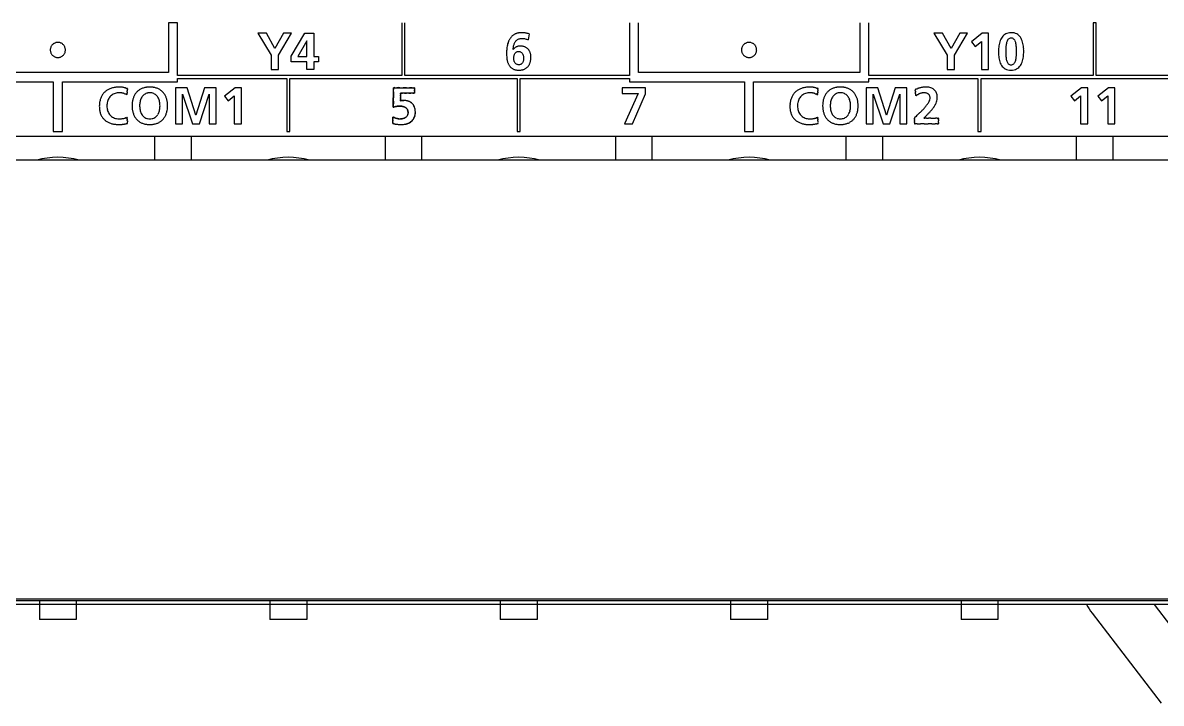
# Model space of a CAD drawing. Extents: x 168 to 388, y 259 to 356.
# Drawn here: x 232.22 to 269.86, y 259.8 to 282.32 of the extents above; entities that cross this region are included whole.
import ezdxf

# ---------------------------------------------------------------- set-up
doc = ezdxf.new("R2010")
doc.units = 0
doc.header["$MEASUREMENT"] = 0
doc.layers.get('0').update_dxf_attribs({"linetype": 'CONTINUOUS'})

msp = doc.modelspace()

# ---------------------------------------------------------------- linework, layer by layer
at = {"color": 7, "linetype": 'Continuous'}
for p, q in [((237.335, 282.317), (237.035, 282.317)), ((237.035, 282.317), (237.035, 280.668)), ((237.335, 280.568), (237.335, 282.317)), ((244.755, 282.317), (244.755, 280.568)), ((244.855, 280.568), (244.855, 282.317)), ((252.275, 282.317), (252.275, 280.568)), ((252.575, 280.668), (252.575, 282.317)), ((259.895, 282.317), (259.895, 280.668)), ((260.194, 280.568), (260.194, 282.317)), ((267.714, 282.317), (267.614, 282.317)), ((267.614, 282.317), (267.614, 280.568)), ((267.714, 280.568), (267.714, 282.317)), ((240.271, 281.968), (239.99, 281.968)), ((239.99, 281.968), (240.427, 281.244)), ((240.555, 281.465), (240.271, 281.968)), ((240.843, 281.968), (240.555, 281.465)), ((240.668, 281.244), (241.097, 281.968)), ((241.097, 281.968), (240.843, 281.968)), ((241.093, 281.213), (241.541, 281.968)), ((241.606, 281.717), (241.309, 281.197)), ((241.541, 281.968), (241.84, 281.968)), ((241.61, 281.717), (241.606, 281.717)), ((241.61, 281.197), (241.61, 281.717)), ((241.84, 281.968), (241.84, 281.197)), ((248.263, 281.654), (248.251, 281.616)), ((248.461, 281.598), (248.47, 281.622)), ((248.47, 281.622), (248.48, 281.644)), ((248.48, 281.644), (248.491, 281.666)), ((248.491, 281.666), (248.504, 281.687)), ((248.504, 281.687), (248.518, 281.707)), ((248.518, 281.707), (248.534, 281.726)), ((248.534, 281.726), (248.552, 281.743)), ((248.552, 281.743), (248.572, 281.758)), ((248.572, 281.758), (248.593, 281.771)), ((248.593, 281.771), (248.615, 281.781)), ((248.615, 281.781), (248.639, 281.789)), ((248.639, 281.789), (248.663, 281.795)), ((248.663, 281.795), (248.687, 281.798)), ((248.687, 281.798), (248.712, 281.8)), ((248.712, 281.8), (248.736, 281.8)), ((248.769, 281.986), (248.73, 281.988)), ((248.736, 281.8), (248.761, 281.798)), ((248.761, 281.798), (248.785, 281.795)), ((248.785, 281.795), (248.81, 281.791)), ((248.81, 281.791), (248.834, 281.785)), ((248.834, 281.785), (248.858, 281.778)), ((248.858, 281.778), (248.881, 281.77)), ((248.881, 281.77), (248.904, 281.761)), ((248.904, 281.761), (248.927, 281.752)), ((248.958, 281.946), (248.923, 281.957)), ((248.958, 281.946), (248.927, 281.752)), ((262.632, 281.968), (262.35, 281.968)), ((262.35, 281.968), (262.788, 281.244)), ((262.915, 281.465), (262.632, 281.968)), ((263.204, 281.968), (262.915, 281.465)), ((263.029, 281.244), (263.458, 281.968)), ((263.458, 281.968), (263.204, 281.968)), ((263.944, 281.968), (263.594, 281.687)), ((263.594, 281.687), (263.714, 281.53)), ((263.714, 281.53), (263.917, 281.695)), ((263.917, 281.695), (263.917, 280.77)), ((264.157, 281.968), (263.944, 281.968)), ((264.157, 280.77), (264.157, 281.968)), ((240.427, 281.244), (240.427, 280.77)), ((240.668, 280.77), (240.668, 281.244)), ((248.214, 281.346), (248.213, 281.307)), ((248.213, 281.307), (248.213, 281.268)), ((248.213, 281.268), (248.215, 281.229)), ((248.215, 281.385), (248.214, 281.346)), ((248.218, 281.424), (248.215, 281.385)), ((248.222, 281.463), (248.218, 281.424)), ((248.227, 281.503), (248.222, 281.463)), ((248.234, 281.541), (248.227, 281.503)), ((248.242, 281.579), (248.234, 281.541)), ((248.251, 281.616), (248.242, 281.579)), ((248.433, 281.429), (248.434, 281.453)), ((248.434, 281.453), (248.436, 281.478)), ((248.436, 281.478), (248.439, 281.502)), ((248.439, 281.502), (248.443, 281.527)), ((248.443, 281.527), (248.448, 281.551)), ((248.448, 281.551), (248.454, 281.575)), ((248.454, 281.575), (248.461, 281.598)), ((248.461, 281.223), (248.466, 281.243)), ((248.466, 281.243), (248.473, 281.263)), ((248.473, 281.263), (248.481, 281.281)), ((248.481, 281.281), (248.49, 281.299)), ((248.49, 281.299), (248.503, 281.316)), ((248.503, 281.316), (248.517, 281.331)), ((248.517, 281.331), (248.533, 281.344)), ((248.533, 281.344), (248.551, 281.354)), ((248.551, 281.354), (248.57, 281.361)), ((248.57, 281.361), (248.59, 281.366)), ((248.59, 281.366), (248.61, 281.367)), ((248.61, 281.367), (248.631, 281.367)), ((248.631, 281.367), (248.651, 281.363)), ((248.651, 281.363), (248.67, 281.357)), ((248.67, 281.357), (248.689, 281.348)), ((248.689, 281.348), (248.706, 281.337)), ((248.706, 281.337), (248.721, 281.323)), ((248.721, 281.323), (248.734, 281.307)), ((248.734, 281.307), (248.744, 281.29)), ((248.744, 281.29), (248.754, 281.272)), ((248.754, 281.272), (248.761, 281.253)), ((248.761, 281.253), (248.767, 281.234)), ((262.788, 281.244), (262.788, 280.77)), ((263.029, 280.77), (263.029, 281.244)), ((241.093, 281.019), (241.093, 281.213)), ((241.61, 281.019), (241.093, 281.019)), ((241.309, 281.197), (241.61, 281.197)), ((241.61, 280.77), (241.61, 281.019)), ((241.84, 281.197), (241.993, 281.197)), ((241.993, 281.019), (241.84, 281.019)), ((241.84, 281.019), (241.84, 280.77)), ((241.993, 281.197), (241.993, 281.019)), ((248.215, 281.229), (248.218, 281.19)), ((248.218, 281.19), (248.222, 281.151)), ((248.222, 281.151), (248.228, 281.113)), ((248.228, 281.113), (248.235, 281.074)), ((248.453, 281.141), (248.454, 281.162)), ((248.454, 281.12), (248.453, 281.141)), ((248.454, 281.162), (248.455, 281.182)), ((248.456, 281.1), (248.454, 281.12)), ((248.455, 281.182), (248.458, 281.203)), ((248.459, 281.079), (248.456, 281.1)), ((248.458, 281.203), (248.461, 281.223)), ((248.463, 281.059), (248.459, 281.079)), ((248.469, 281.04), (248.463, 281.059)), ((248.476, 281.021), (248.469, 281.04)), ((248.485, 281.002), (248.476, 281.021)), ((248.497, 280.985), (248.485, 281.002)), ((248.51, 280.97), (248.497, 280.985)), ((248.526, 280.957), (248.51, 280.97)), ((248.543, 280.946), (248.526, 280.957)), ((248.562, 280.937), (248.543, 280.946)), ((248.581, 280.932), (248.562, 280.937)), ((248.601, 280.929), (248.581, 280.932)), ((248.622, 280.928), (248.601, 280.929)), ((248.642, 280.929), (248.622, 280.928)), ((248.662, 280.934), (248.642, 280.929)), ((248.682, 280.941), (248.662, 280.934)), ((248.699, 280.951), (248.682, 280.941)), ((248.715, 280.964), (248.699, 280.951)), ((248.729, 280.979), (248.715, 280.964)), ((248.741, 280.995), (248.729, 280.979)), ((248.751, 281.013), (248.741, 280.995)), ((248.759, 281.032), (248.751, 281.013)), ((248.766, 281.051), (248.759, 281.032)), ((248.771, 281.071), (248.766, 281.051)), ((248.767, 281.234), (248.771, 281.214)), ((248.771, 281.214), (248.775, 281.193)), ((248.774, 281.091), (248.771, 281.071)), ((248.777, 281.112), (248.774, 281.091)), ((248.775, 281.193), (248.777, 281.173)), ((248.777, 281.173), (248.778, 281.153)), ((248.778, 281.132), (248.777, 281.112)), ((248.778, 281.153), (248.778, 281.132)), ((237.035, 280.668), (229.715, 280.668)), ((244.755, 280.568), (237.335, 280.568)), ((240.427, 280.77), (240.668, 280.77)), ((241.84, 280.77), (241.61, 280.77)), ((252.275, 280.568), (244.855, 280.568)), ((259.895, 280.668), (252.575, 280.668)), ((267.614, 280.568), (260.194, 280.568)), ((262.788, 280.77), (263.029, 280.77)), ((263.917, 280.77), (264.157, 280.77)), ((275.134, 280.568), (267.714, 280.568)), ((229.415, 280.368), (233.225, 280.368)), ((233.225, 280.368), (233.225, 278.718)), ((233.525, 278.718), (233.525, 280.368)), ((233.525, 280.368), (237.335, 280.368)), ((237.654, 280.168), (237.27, 280.168)), ((237.27, 280.168), (237.27, 278.97)), ((237.335, 280.368), (237.335, 280.468)), ((237.335, 280.468), (240.945, 280.468)), ((237.94, 279.26), (237.654, 280.168)), ((238.228, 280.168), (237.943, 279.26)), ((238.613, 280.168), (238.228, 280.168)), ((238.613, 278.97), (238.613, 280.168)), ((239.235, 280.168), (238.884, 279.887)), ((239.448, 280.168), (239.235, 280.168)), ((239.448, 278.97), (239.448, 280.168)), ((240.945, 280.468), (240.945, 278.718)), ((241.045, 278.718), (241.045, 280.468)), ((241.045, 280.468), (248.565, 280.468)), ((244.469, 279.524), (244.481, 280.168)), ((244.481, 280.168), (245.169, 280.168)), ((245.169, 280.168), (245.169, 279.99)), ((248.565, 280.468), (248.565, 278.718)), ((248.665, 278.718), (248.665, 280.468)), ((248.665, 280.468), (252.275, 280.468)), ((252.807, 280.168), (252.034, 280.168)), ((252.034, 280.168), (252.034, 279.979)), ((252.275, 280.468), (252.275, 280.368)), ((252.275, 280.368), (256.085, 280.368)), ((252.807, 279.969), (252.807, 280.168)), ((256.085, 280.368), (256.085, 278.718)), ((256.385, 278.718), (256.385, 280.368)), ((256.385, 280.368), (260.194, 280.368)), ((260.493, 280.168), (260.108, 280.168)), ((260.108, 280.168), (260.108, 278.97)), ((260.194, 280.368), (260.194, 280.468)), ((260.194, 280.468), (263.805, 280.468)), ((260.777, 279.26), (260.493, 280.168)), ((261.066, 280.168), (260.781, 279.26)), ((261.451, 280.168), (261.066, 280.168)), ((261.451, 278.97), (261.451, 280.168)), ((263.805, 280.468), (263.805, 278.718)), ((263.905, 278.718), (263.905, 280.468)), ((263.905, 280.468), (271.425, 280.468)), ((267.226, 280.168), (266.875, 279.887)), ((267.439, 280.168), (267.226, 280.168)), ((267.439, 278.97), (267.439, 280.168)), ((268.121, 280.168), (267.771, 279.887)), ((268.334, 280.168), (268.121, 280.168)), ((268.334, 278.97), (268.334, 280.168)), ((237.5, 279.955), (237.503, 279.959)), ((237.5, 278.97), (237.5, 279.955)), ((237.503, 279.959), (237.826, 278.97)), ((238.056, 278.97), (238.379, 279.959)), ((238.379, 279.959), (238.383, 279.959)), ((238.383, 279.959), (238.383, 278.97)), ((238.884, 279.887), (239.005, 279.73)), ((239.005, 279.73), (239.207, 279.895)), ((239.207, 279.895), (239.207, 278.97)), ((244.707, 279.99), (244.702, 279.734)), ((244.702, 279.734), (244.812, 279.746)), ((245.169, 279.99), (244.707, 279.99)), ((252.034, 279.979), (252.564, 279.979)), ((252.564, 279.979), (252.12, 278.97)), ((252.381, 278.97), (252.807, 279.969)), ((260.338, 279.955), (260.341, 279.959)), ((260.338, 278.97), (260.338, 279.955)), ((260.341, 279.959), (260.664, 278.97)), ((260.894, 278.97), (261.217, 279.959)), ((261.217, 279.959), (261.22, 279.959)), ((261.22, 279.959), (261.22, 278.97)), ((266.875, 279.887), (266.995, 279.73)), ((266.995, 279.73), (267.198, 279.895)), ((267.198, 279.895), (267.198, 278.97)), ((267.771, 279.887), (267.891, 279.73)), ((267.891, 279.73), (268.094, 279.895)), ((268.094, 279.895), (268.094, 278.97)), ((244.47, 279.525), (244.491, 279.531)), ((244.491, 279.531), (244.512, 279.536)), ((244.512, 279.536), (244.533, 279.541)), ((244.533, 279.541), (244.555, 279.546)), ((244.555, 279.546), (244.576, 279.549)), ((244.576, 279.549), (244.598, 279.552)), ((244.598, 279.552), (244.619, 279.554)), ((244.619, 279.554), (244.641, 279.556)), ((244.641, 279.556), (244.663, 279.557)), ((244.663, 279.557), (244.685, 279.557)), ((244.685, 279.557), (244.706, 279.556)), ((244.706, 279.556), (244.728, 279.555)), ((244.728, 279.555), (244.75, 279.552)), ((244.75, 279.552), (244.771, 279.549)), ((244.771, 279.549), (244.793, 279.544)), ((244.793, 279.544), (244.813, 279.538)), ((244.813, 279.538), (244.833, 279.531)), ((244.833, 279.531), (244.853, 279.522)), ((244.853, 279.522), (244.872, 279.511)), ((244.872, 279.511), (244.89, 279.498)), ((244.89, 279.498), (244.906, 279.484)), ((244.906, 279.484), (244.921, 279.468)), ((244.921, 279.468), (244.933, 279.449)), ((244.933, 279.449), (244.943, 279.43)), ((244.943, 279.43), (244.95, 279.409)), ((244.95, 279.409), (244.955, 279.388)), ((244.955, 279.388), (244.957, 279.366)), ((244.957, 279.366), (244.958, 279.345)), ((245.198, 279.338), (245.198, 279.373)), ((235.678, 278.987), (235.678, 278.993)), ((237.943, 279.26), (237.94, 279.26)), ((244.452, 278.983), (244.456, 279.198)), ((244.456, 279.198), (244.702, 279.138)), ((244.724, 279.138), (244.702, 279.138)), ((244.746, 279.14), (244.724, 279.138)), ((244.767, 279.143), (244.746, 279.14)), ((244.789, 279.148), (244.767, 279.143)), ((244.81, 279.153), (244.789, 279.148)), ((244.83, 279.161), (244.81, 279.153)), ((244.85, 279.17), (244.83, 279.161)), ((244.869, 279.181), (244.85, 279.17)), ((244.886, 279.193), (244.869, 279.181)), ((244.902, 279.207), (244.886, 279.193)), ((244.917, 279.223), (244.902, 279.207)), ((244.93, 279.241), (244.917, 279.223)), ((244.94, 279.26), (244.93, 279.241)), ((244.948, 279.28), (244.94, 279.26)), ((244.953, 279.301), (244.948, 279.28)), ((244.957, 279.323), (244.953, 279.301)), ((244.958, 279.345), (244.957, 279.323)), ((258.516, 278.987), (258.516, 278.993)), ((260.781, 279.26), (260.777, 279.26)), ((261.701, 278.994), (261.701, 278.97)), ((233.225, 278.718), (233.525, 278.718)), ((237.27, 278.97), (237.5, 278.97)), ((237.826, 278.97), (238.056, 278.97)), ((238.383, 278.97), (238.613, 278.97)), ((239.207, 278.97), (239.448, 278.97)), ((240.945, 278.718), (241.045, 278.718)), ((244.452, 278.983), (244.487, 278.975)), ((244.487, 278.975), (244.522, 278.969)), ((244.522, 278.969), (244.558, 278.963)), ((244.558, 278.963), (244.593, 278.958)), ((244.593, 278.958), (244.629, 278.954)), ((244.629, 278.954), (244.664, 278.951)), ((244.664, 278.951), (244.7, 278.949)), ((244.7, 278.949), (244.735, 278.949)), ((244.735, 278.949), (244.771, 278.95)), ((244.771, 278.95), (244.807, 278.953)), ((244.807, 278.953), (244.842, 278.957)), ((244.842, 278.957), (244.877, 278.964)), ((248.565, 278.718), (248.665, 278.718)), ((252.12, 278.97), (252.381, 278.97)), ((256.085, 278.718), (256.385, 278.718)), ((260.108, 278.97), (260.338, 278.97)), ((260.664, 278.97), (260.894, 278.97)), ((261.22, 278.97), (261.451, 278.97)), ((261.701, 278.97), (261.728, 278.97)), ((262.497, 278.97), (262.498, 278.974)), ((263.805, 278.718), (263.905, 278.718)), ((267.198, 278.97), (267.439, 278.97)), ((268.094, 278.97), (268.334, 278.97)), ((205.465, 278.567), (385.715, 278.567)), ((236.575, 278.567), (236.575, 277.767)), ((237.795, 277.767), (237.795, 278.567)), ((244.195, 278.567), (244.195, 277.767)), ((245.415, 277.767), (245.415, 278.567)), ((251.815, 278.567), (251.815, 277.767)), ((253.035, 277.767), (253.035, 278.567)), ((259.435, 278.567), (259.435, 277.767)), ((260.655, 277.767), (260.655, 278.567)), ((267.055, 278.567), (267.055, 277.767)), ((268.275, 277.767), (268.275, 278.567)), ((385.315, 277.767), (205.865, 277.767)), ((204.049, 263.251), (387.132, 263.251)), ((382.53, 263.185), (208.65, 263.185)), ((232.765, 263.185), (232.765, 262.567)), ((233.985, 263.185), (233.985, 262.567)), ((240.385, 263.185), (240.385, 262.567)), ((241.605, 263.185), (241.605, 262.567)), ((248.005, 263.185), (248.005, 262.567)), ((249.225, 263.185), (249.225, 262.567)), ((255.625, 263.185), (255.625, 262.567)), ((256.845, 263.185), (256.845, 262.567)), ((263.245, 263.185), (263.245, 262.567)), ((264.465, 263.185), (264.465, 262.567)), ((377.095, 263.067), (211.125, 263.067)), ((269.626, 263.067), (271.263, 260.934)), ((233.985, 262.567), (232.765, 262.567)), ((241.605, 262.567), (240.385, 262.567)), ((249.225, 262.567), (248.005, 262.567)), ((256.845, 262.567), (255.625, 262.567)), ((264.465, 262.567), (263.245, 262.567)), ((267.579, 262.778), (269.865, 259.8))]:
    msp.add_line(p, q, dxfattribs=at)
for centre, radius, start, end in [((233.376, 281.416), 0.252, 123.3826, 132.5936), ((233.375, 281.417), 0.25, 114.0594, 123.3802), ((233.375, 281.419), 0.249, 104.5535, 114.0529), ((233.375, 281.417), 0.25, 94.8818, 104.5291), ((233.375, 281.415), 0.253, 85.1134, 94.8866), ((233.376, 281.417), 0.251, 75.4905, 85.1285), ((233.376, 281.419), 0.249, 65.9571, 75.4645), ((233.376, 281.418), 0.25, 56.6141, 65.9502), ((233.375, 281.417), 0.251, 47.3822, 56.6109), ((248.944, 281.427), 0.718, 158.4628, 161.5777), ((248.878, 281.453), 0.648, 155.0157, 158.4695), ((248.819, 281.48), 0.583, 151.1766, 155.0157), ((248.772, 281.506), 0.528, 146.9456, 151.1772), ((248.733, 281.532), 0.481, 142.3022, 146.9478), ((248.701, 281.557), 0.441, 137.2286, 142.2999), ((248.684, 281.572), 0.418, 131.8743, 137.2266), ((248.668, 281.589), 0.395, 126.2135, 131.8772), ((248.667, 281.591), 0.393, 120.4977, 126.1851), ((248.669, 281.587), 0.397, 114.8661, 120.5022), ((248.673, 281.577), 0.408, 109.3568, 114.8378), ((248.683, 281.55), 0.437, 104.2368, 109.358), ((248.69, 281.522), 0.466, 99.4388, 104.2372), ((248.699, 281.468), 0.52, 95.134, 99.4321), ((248.705, 281.398), 0.591, 91.3519, 95.1359), ((248.708, 281.288), 0.701, 88.1343, 91.3255), ((248.71, 281.241), 0.748, 82.3781, 85.4091), ((248.712, 281.261), 0.728, 79.2975, 82.3706), ((248.713, 281.263), 0.725, 76.2128, 79.2958), ((248.71, 281.251), 0.738, 73.1755, 76.2074), ((256.236, 281.416), 0.252, 123.3826, 132.5936), ((256.235, 281.417), 0.25, 114.0594, 123.3801), ((256.235, 281.419), 0.249, 104.5534, 114.053), ((256.235, 281.417), 0.25, 94.8822, 104.5288), ((256.235, 281.415), 0.253, 85.1091, 94.8909), ((256.235, 281.417), 0.25, 75.4704, 85.1175), ((256.236, 281.419), 0.249, 65.946, 75.4458), ((256.235, 281.417), 0.25, 56.6189, 65.9396), ((256.234, 281.416), 0.252, 47.4055, 56.6165), ((265.409, 281.419), 0.923, 165.7303, 171.4915), ((265.206, 281.471), 0.713, 158.593, 165.7835), ((265.045, 281.535), 0.54, 149.5414, 158.6369), ((264.939, 281.597), 0.416, 138.2281, 149.5556), ((264.886, 281.643), 0.347, 124.7645, 138.1363), ((264.875, 281.657), 0.329, 110.1064, 124.5604), ((265.306, 281.512), 0.576, 165.0761, 171.0864), ((265.097, 281.568), 0.36, 156.2367, 165.2193), ((264.89, 281.61), 0.378, 96.1428, 109.7927), ((264.967, 281.627), 0.217, 142.8623, 156.4461), ((264.906, 281.673), 0.141, 123.5949, 142.9179), ((264.897, 281.683), 0.127, 100.8925, 122.5738), ((264.9, 281.535), 0.454, 83.4382, 96.3643), ((264.899, 281.672), 0.139, 78.9797, 101.0203), ((264.901, 281.68), 0.131, 57.9099, 79.3124), ((264.91, 281.593), 0.396, 70.0984, 83.9052), ((264.893, 281.67), 0.143, 37.6071, 56.885), ((264.834, 281.626), 0.217, 23.9388, 37.635), ((264.708, 281.568), 0.356, 15.0356, 24.1403), ((264.93, 281.653), 0.332, 54.8409, 69.7495), ((264.504, 281.512), 0.567, 9.0691, 15.1788), ((264.922, 281.645), 0.343, 40.753, 54.6014), ((264.869, 281.6), 0.412, 29.0117, 40.6417), ((264.757, 281.538), 0.54, 19.8692, 29.0269), ((264.583, 281.475), 0.725, 12.8665, 19.9203), ((264.353, 281.421), 0.961, 7.4755, 12.9171), ((233.376, 281.418), 0.251, 170.2341, 180.0078), ((233.377, 281.418), 0.252, 179.9725, 189.7417), ((233.372, 281.419), 0.247, 160.5503, 170.2035), ((233.374, 281.418), 0.249, 189.7592, 199.3812), ((233.373, 281.418), 0.248, 151.0834, 160.538), ((233.374, 281.418), 0.249, 199.3972, 208.8475), ((233.375, 281.417), 0.25, 141.7904, 151.0775), ((233.375, 281.419), 0.25, 208.8531, 218.145), ((233.376, 281.416), 0.252, 132.5929, 141.7899), ((233.376, 281.419), 0.252, 218.1462, 227.356), ((233.375, 281.417), 0.251, 38.1711, 47.3822), ((233.375, 281.419), 0.251, 312.669, 321.8928), ((233.376, 281.418), 0.25, 28.8755, 38.1704), ((233.376, 281.418), 0.25, 321.8941, 331.194), ((233.377, 281.419), 0.248, 19.42, 28.8687), ((233.377, 281.418), 0.249, 331.2011, 340.6439), ((233.378, 281.419), 0.247, 9.7669, 19.4087), ((233.377, 281.418), 0.249, 340.6566, 350.2733), ((233.374, 281.418), 0.251, 359.9915, 9.7387), ((233.372, 281.418), 0.253, 350.2971, 0.0164), ((248.708, 281.24), 0.329, 138.9419, 145.7443), ((248.671, 281.274), 0.279, 131.0437, 139.0664), ((248.65, 281.298), 0.247, 121.9458, 131.0117), ((248.645, 281.305), 0.238, 112.6365, 121.8864), ((248.651, 281.291), 0.254, 103.7702, 112.5858), ((248.66, 281.25), 0.296, 96.1825, 103.7424), ((248.668, 281.175), 0.371, 89.9523, 96.0819), ((248.67, 281.073), 0.473, 85.4935, 90.2205), ((248.672, 281.102), 0.444, 80.4606, 85.4995), ((248.681, 281.155), 0.39, 74.7468, 80.4842), ((248.693, 281.199), 0.345, 68.2423, 74.7317), ((248.705, 281.228), 0.313, 61.1118, 68.2453), ((248.714, 281.244), 0.295, 53.431, 61.1055), ((248.719, 281.251), 0.286, 45.5714, 53.3876), ((248.718, 281.25), 0.288, 37.7806, 45.5531), ((248.706, 281.241), 0.303, 30.3974, 37.7837), ((248.683, 281.228), 0.329, 23.5787, 30.3843), ((248.652, 281.214), 0.363, 17.4106, 23.5668), ((248.607, 281.2), 0.41, 11.8255, 17.4144), ((248.565, 281.191), 0.453, 6.8959, 11.8318), ((248.495, 281.183), 0.523, 2.5869, 6.8625), ((256.236, 281.418), 0.251, 170.2341, 180.0078), ((256.237, 281.418), 0.252, 179.9725, 189.7417), ((256.232, 281.419), 0.247, 160.5503, 170.2035), ((256.234, 281.418), 0.249, 189.7592, 199.3812), ((256.233, 281.418), 0.248, 151.0834, 160.538), ((256.234, 281.418), 0.249, 199.3972, 208.8475), ((256.235, 281.417), 0.25, 141.7904, 151.0775), ((256.235, 281.419), 0.25, 208.8531, 218.145), ((256.236, 281.416), 0.252, 132.5929, 141.7899), ((256.236, 281.419), 0.252, 218.1462, 227.356), ((256.234, 281.416), 0.252, 38.2097, 47.4061), ((256.234, 281.419), 0.252, 312.645, 321.8542), ((256.235, 281.417), 0.25, 28.9217, 38.2095), ((256.235, 281.419), 0.25, 321.855, 331.1479), ((256.237, 281.418), 0.248, 19.4631, 28.9149), ((256.236, 281.418), 0.249, 331.1549, 340.601), ((256.238, 281.419), 0.247, 9.7936, 19.4523), ((256.237, 281.418), 0.248, 340.6132, 350.2467), ((256.234, 281.418), 0.251, 359.9949, 9.7632), ((256.233, 281.418), 0.253, 350.2727, 0.0131), ((265.776, 281.37), 1.293, 175.9643, 180.1855), ((266.016, 281.359), 1.533, 179.7567, 182.839), ((265.828, 281.346), 1.345, 182.6898, 186.3976), ((265.661, 281.381), 1.178, 171.4806, 176.0949), ((269.819, 281.372), 5.096, 179.4813, 180.0746), ((270.073, 281.356), 5.349, 179.8922, 180.4467), ((266.711, 281.399), 1.988, 177.7578, 179.454), ((266.72, 281.33), 1.996, 180.4595, 182.1196), ((266.021, 281.427), 1.297, 175.0377, 177.7786), ((265.987, 281.302), 1.263, 182.1046, 184.8727), ((265.603, 281.464), 0.877, 171.0011, 175.0811), ((264.21, 281.464), 0.865, 5.0107, 9.1515), ((263.818, 281.428), 1.259, 2.2433, 5.0675), ((263.85, 281.302), 1.227, 355.0203, 357.8713), ((262.967, 281.396), 2.11, 0.6199, 2.2177), ((262.962, 281.333), 2.115, 357.9013, 359.4678), ((262.232, 281.381), 2.845, 359.6947, 0.7574), ((262.139, 281.349), 2.939, 359.3216, 0.3309), ((264.122, 281.347), 1.195, 352.2318, 356.5972), ((264.079, 281.384), 1.239, 3.2763, 7.5116), ((263.799, 281.367), 1.519, 359.9335, 3.3136), ((263.836, 281.365), 1.481, 356.5782, 0.0395), ((233.376, 281.419), 0.251, 227.3557, 236.5826), ((233.375, 281.418), 0.25, 236.5855, 245.9216), ((233.375, 281.417), 0.249, 245.9284, 255.4398), ((233.375, 281.418), 0.25, 255.4644, 265.1177), ((233.375, 281.421), 0.253, 265.1123, 274.8877), ((233.376, 281.419), 0.251, 274.872, 284.5159), ((233.376, 281.417), 0.248, 284.5422, 294.0616), ((233.376, 281.418), 0.25, 294.0689, 303.4202), ((233.375, 281.419), 0.251, 303.4239, 312.6685), ((248.905, 281.222), 0.686, 192.4568, 195.719), ((248.811, 281.196), 0.589, 195.7171, 199.5166), ((248.738, 281.17), 0.511, 199.5092, 203.8837), ((248.675, 281.142), 0.442, 203.8816, 208.9398), ((248.629, 281.117), 0.39, 208.9456, 214.6813), ((248.596, 281.094), 0.349, 214.6767, 221.0882), ((248.682, 281.076), 0.317, 313.6686, 320.7238), ((248.668, 281.087), 0.334, 320.75, 327.4361), ((248.647, 281.1), 0.36, 327.4453, 333.6581), ((248.611, 281.118), 0.4, 333.655, 339.2409), ((248.567, 281.135), 0.447, 339.2406, 344.2424), ((248.513, 281.15), 0.503, 344.2406, 348.6826), ((248.441, 281.164), 0.577, 348.6828, 352.5586), ((248.359, 281.175), 0.66, 352.5389, 355.9285), ((248.34, 281.177), 0.678, 355.9259, 359.222), ((248.364, 281.177), 0.654, 359.1731, 2.5916), ((256.236, 281.419), 0.251, 227.3557, 236.5826), ((256.235, 281.418), 0.25, 236.5855, 245.9216), ((256.235, 281.417), 0.249, 245.9283, 255.4398), ((256.235, 281.418), 0.25, 255.4648, 265.1173), ((256.235, 281.421), 0.253, 265.108, 274.892), ((256.235, 281.418), 0.25, 274.883, 284.5361), ((256.236, 281.417), 0.248, 284.561, 294.0727), ((256.235, 281.418), 0.25, 294.0794, 303.4155), ((256.234, 281.419), 0.251, 303.4183, 312.6452), ((265.47, 281.306), 0.985, 186.3963, 191.5627), ((265.225, 281.255), 0.734, 191.5012, 198.3869), ((265.04, 281.193), 0.539, 198.3325, 207.5025), ((264.923, 281.132), 0.407, 207.4816, 219.3451), ((264.869, 281.088), 0.338, 219.4684, 233.7537), ((265.576, 281.267), 0.85, 184.8276, 188.9736), ((265.286, 281.22), 0.557, 188.8876, 195.0151), ((265.085, 281.165), 0.349, 194.8717, 204.027), ((264.961, 281.109), 0.212, 203.8251, 217.6056), ((264.904, 281.065), 0.141, 217.5905, 236.9398), ((264.896, 281.057), 0.129, 237.9637, 259.388), ((264.899, 281.07), 0.143, 259.2077, 280.7923), ((264.902, 281.061), 0.133, 280.4151, 301.5618), ((264.895, 281.067), 0.142, 302.587, 321.8854), ((264.84, 281.11), 0.211, 321.897, 335.7849), ((264.719, 281.166), 0.345, 335.5916, 344.869), ((264.523, 281.22), 0.548, 344.7259, 350.9534), ((264.237, 281.267), 0.838, 350.8703, 355.0784), ((264.923, 281.093), 0.343, 304.9861, 318.7446), ((264.872, 281.136), 0.409, 318.8578, 330.4841), ((264.765, 281.196), 0.532, 330.4734, 339.6872), ((264.599, 281.259), 0.71, 339.6384, 346.7803), ((264.378, 281.311), 0.937, 346.732, 352.2731), ((248.578, 281.078), 0.325, 221.1275, 228.0278), ((248.568, 281.068), 0.311, 228.0218, 235.205), ((248.572, 281.074), 0.318, 235.2585, 242.2876), ((248.579, 281.087), 0.334, 242.281, 248.9866), ((248.591, 281.118), 0.367, 249.0116, 255.1067), ((248.603, 281.162), 0.413, 255.1023, 260.524), ((248.613, 281.221), 0.472, 260.5299, 265.2729), ((248.619, 281.302), 0.554, 265.2716, 269.3128), ((248.621, 281.35), 0.601, 269.2356, 272.9551), ((248.624, 281.287), 0.538, 272.9518, 277.1099), ((248.631, 281.229), 0.479, 277.0981, 281.7633), ((248.643, 281.171), 0.42, 281.76, 287.086), ((248.656, 281.129), 0.376, 287.0965, 293.0386), ((248.67, 281.097), 0.342, 293.0357, 299.5794), ((248.679, 281.081), 0.324, 299.5888, 306.5), ((248.685, 281.073), 0.313, 306.5344, 313.6741), ((264.863, 281.083), 0.329, 234.0288, 249.411), ((264.886, 281.152), 0.402, 249.7802, 263.8936), ((264.898, 281.229), 0.481, 263.4259, 276.3442), ((264.91, 281.146), 0.397, 276.0207, 289.6794), ((264.929, 281.085), 0.333, 290.008, 304.7522), ((235.318, 279.593), 0.584, 111.9506, 122.4185), ((235.355, 279.499), 0.685, 102.4864, 111.9341), ((235.393, 279.326), 0.863, 94.3519, 102.4177), ((235.4, 279.294), 0.895, 89.0237, 94.6639), ((235.401, 279.439), 0.75, 86.8533, 88.9345), ((235.4, 279.426), 0.762, 84.6471, 86.8023), ((235.394, 279.361), 0.828, 82.6125, 84.6768), ((235.389, 279.32), 0.87, 80.5721, 82.5931), ((235.409, 279.433), 0.755, 78.292, 80.664), ((235.29, 278.896), 1.305, 76.582, 77.967), ((235.529, 279.866), 0.305, 71.9528, 77.8767), ((235.689, 280.311), 0.167, 246.9547, 257.718), ((235.656, 280.12), 0.0276, 42.4478, 95.8362), ((235.833, 280.106), 0.159, 171.5545, 178.722), ((235.651, 280.136), 0.0255, 344.7611, 5.5155), ((236.345, 279.682), 0.496, 118.2985, 129.2007), ((236.366, 279.642), 0.541, 107.8081, 118.2439), ((236.397, 279.539), 0.648, 98.3736, 107.7003), ((236.411, 279.468), 0.721, 89.4932, 98.6252), ((236.423, 279.488), 0.701, 81.1711, 90.4657), ((236.435, 279.551), 0.636, 71.9472, 81.394), ((236.463, 279.64), 0.543, 61.4474, 71.8435), ((236.481, 279.674), 0.505, 50.6497, 61.3967), ((245.18, 280.12), 0.7, 176.953, 180.901), ((244.509, 280.157), 0.0286, 157.4743, 180.402), ((244.5, 280.136), 0.0364, 61.1752, 118.8248), ((244.553, 280.375), 0.21, 260.3398, 279.6602), ((244.636, 279.233), 0.937, 87.084, 92.916), ((244.738, 283.711), 3.544, 269.1171, 270.8829), ((244.849, 273.353), 6.815, 89.528, 90.472), ((244.957, 283.22), 3.052, 269.0186, 270.9814), ((245.053, 279.403), 0.766, 86.7803, 93.2197), ((245.124, 280.324), 0.159, 259.711, 280.289), ((245.161, 280.153), 0.0175, 60.5456, 118.5837), ((245.151, 280.164), 0.0183, 348.0994, 11.9006), ((245.288, 280.152), 0.119, 175.8598, 184.1402), ((244.625, 280.131), 0.545, 358.7398, 1.2602), ((247.407, 280.105), 2.237, 179.6421, 180.3579), ((258.156, 279.593), 0.585, 111.9516, 122.4167), ((258.193, 279.499), 0.685, 102.4891, 111.9349), ((258.231, 279.326), 0.862, 94.3521, 102.4215), ((258.238, 279.292), 0.896, 89.0268, 94.6603), ((258.239, 279.435), 0.753, 86.8612, 88.94), ((258.238, 279.424), 0.765, 84.6581, 86.8111), ((258.233, 279.361), 0.828, 82.6215, 84.6874), ((258.227, 279.321), 0.869, 80.5777, 82.6022), ((258.247, 279.434), 0.753, 78.2922, 80.6695), ((258.13, 278.903), 1.297, 76.5745, 77.9675), ((258.367, 279.867), 0.305, 71.9376, 77.8683), ((258.527, 280.311), 0.167, 246.9437, 257.6843), ((258.494, 280.12), 0.0276, 42.4268, 95.7872), ((258.67, 280.106), 0.159, 171.554, 178.7282), ((258.489, 280.136), 0.0255, 344.7544, 5.5278), ((259.183, 279.682), 0.496, 118.2926, 129.1875), ((259.204, 279.641), 0.541, 107.8081, 118.2382), ((259.235, 279.539), 0.648, 98.3756, 107.7007), ((259.249, 279.468), 0.721, 89.4949, 98.6262), ((259.261, 279.488), 0.701, 81.1713, 90.4658), ((259.273, 279.551), 0.636, 71.9476, 81.3942), ((259.301, 279.64), 0.543, 61.4478, 71.8439), ((259.319, 279.674), 0.505, 50.6502, 61.3972), ((261.773, 280.064), 0.0575, 94.8626, 135.354), ((261.664, 280.428), 0.324, 288.6512, 295.7464), ((261.963, 279.746), 0.422, 106.5983, 112.0697), ((262.167, 279.125), 1.075, 105.4153, 107.5679), ((262.082, 279.423), 0.765, 102.1352, 105.1637), ((262.094, 279.373), 0.817, 99.3686, 102.2033), ((262.088, 279.406), 0.783, 96.4048, 99.3542), ((262.086, 279.421), 0.767, 93.4086, 96.4086), ((262.084, 279.458), 0.731, 90.2846, 93.4192), ((262.085, 279.571), 0.618, 83.9916, 90.4022), ((262.099, 279.703), 0.485, 76.0907, 84.0061), ((262.122, 279.797), 0.389, 66.8738, 76.1016), ((262.148, 279.858), 0.322, 56.3123, 66.8455), ((262.168, 279.888), 0.286, 44.7291, 56.2358), ((235.538, 279.562), 0.79, 166.5381, 175.3242), ((235.387, 279.597), 0.635, 156.3604, 166.4698), ((235.311, 279.63), 0.552, 145.3296, 156.3155), ((235.281, 279.65), 0.516, 133.8155, 145.2359), ((235.288, 279.641), 0.527, 122.4938, 133.7203), ((235.475, 279.579), 0.476, 159.8052, 168.6323), ((235.433, 279.595), 0.431, 150.4021, 159.8039), ((235.402, 279.613), 0.395, 140.3896, 150.3837), ((235.384, 279.627), 0.372, 129.872, 140.3562), ((235.378, 279.633), 0.363, 119.0441, 129.8268), ((235.383, 279.623), 0.375, 108.2534, 118.9715), ((235.391, 279.6), 0.4, 97.6995, 108.2584), ((235.402, 279.505), 0.495, 89.5786, 97.469), ((235.403, 279.317), 0.683, 87.4751, 89.8112), ((235.406, 279.35), 0.65, 85.1227, 87.5719), ((235.414, 279.45), 0.549, 82.1744, 85.0808), ((235.424, 279.519), 0.48, 78.8528, 82.2103), ((235.415, 279.482), 0.518, 75.5438, 78.7091), ((235.463, 279.658), 0.335, 70.9904, 76.0018), ((236.315, 281.942), 2.103, 249.3222, 250.1485), ((235.579, 279.877), 0.0904, 55.8745, 76.0086), ((235.658, 279.97), 0.0336, 212.5991, 271.812), ((235.63, 279.942), 0.0296, 348.6606, 1.616), ((235.88, 279.933), 0.22, 172.802, 177.4746), ((234.636, 280.061), 1.031, 354.4125, 355.8641), ((239.565, 279.671), 3.914, 174.9105, 175.3661), ((228.894, 280.61), 6.798, 354.9992, 355.2774), ((238.481, 279.827), 2.821, 174.8159, 175.4606), ((234.956, 280.157), 0.719, 354.0484, 356.2282), ((236.651, 279.581), 0.82, 169.0172, 176.5996), ((236.511, 279.608), 0.678, 160.3638, 168.9973), ((236.418, 279.641), 0.579, 150.7583, 160.3554), ((236.362, 279.672), 0.515, 140.2797, 150.7149), ((236.339, 279.689), 0.487, 129.2875, 140.2109), ((236.575, 279.607), 0.49, 157.2393, 164.7498), ((236.501, 279.638), 0.41, 148.5233, 157.2644), ((236.444, 279.673), 0.344, 138.3494, 148.527), ((236.411, 279.702), 0.3, 126.7449, 138.3046), ((236.401, 279.715), 0.283, 114.1685, 126.6351), ((236.406, 279.701), 0.298, 101.5248, 114.0198), ((236.416, 279.649), 0.351, 89.7843, 101.4151), ((236.419, 279.649), 0.351, 78.588, 90.2189), ((236.429, 279.701), 0.298, 65.9867, 78.4805), ((236.434, 279.716), 0.282, 53.3656, 65.8373), ((236.424, 279.702), 0.299, 41.6891, 53.2554), ((236.391, 279.673), 0.343, 31.4606, 41.6439), ((236.334, 279.639), 0.41, 22.7202, 31.4642), ((236.26, 279.607), 0.49, 15.2352, 22.7453), ((236.484, 279.679), 0.499, 39.8609, 50.5744), ((236.463, 279.662), 0.527, 29.5458, 39.8028), ((236.412, 279.633), 0.585, 19.9916, 29.5082), ((236.33, 279.604), 0.672, 11.3065, 19.983), ((240.696, 279.85), 3.778, 358.1449, 359.7091), ((263.099, 279.534), 18.627, 178.7661, 179.0878), ((265.551, 279.589), 21.078, 178.7966, 179.0574), ((240.898, 280.137), 3.582, 358.31, 359.544), ((244.715, 279.741), 0.0144, 151.9978, 205.6881), ((244.618, 279.762), 0.0856, 350.0217, 7.6642), ((245.087, 279.784), 0.384, 176.197, 181.4888), ((249.488, 279.774), 4.785, 178.593, 179.0929), ((243.169, 279.86), 1.535, 358.0854, 359.6005), ((239.982, 280.006), 4.725, 358.6072, 359.0786), ((246.11, 279.918), 1.403, 178.1901, 179.4957), ((244.724, 279.985), 0.0174, 165.3086, 186.3276), ((244.413, 279.979), 0.295, 356.7932, 0.8926), ((244.717, 279.973), 0.0194, 59.8518, 120.1482), ((244.755, 279.511), 0.228, 99.1182, 101.6199), ((245.517, 275.142), 4.663, 99.7242, 99.8544), ((244.749, 280.112), 0.124, 259.7182, 280.2818), ((244.82, 279.194), 0.552, 98.3427, 99.5076), ((244.826, 279.159), 0.587, 97.244, 98.4006), ((244.816, 279.238), 0.508, 95.813, 97.2228), ((244.814, 279.258), 0.488, 94.272, 95.8148), ((244.803, 279.421), 0.57, 86.8795, 93.1205), ((244.812, 279.278), 0.468, 92.5804, 94.2715), ((244.812, 279.272), 0.474, 90.8133, 92.5656), ((244.813, 279.233), 0.513, 86.4835, 90.7882), ((244.813, 279.235), 0.511, 86.115, 90.1115), ((244.87, 282.329), 2.34, 269.114, 270.886), ((244.814, 279.241), 0.505, 79.976, 86.5874), ((244.813, 279.229), 0.517, 82.1802, 86.1295), ((244.818, 279.27), 0.476, 77.8969, 82.1892), ((244.825, 279.304), 0.441, 72.2133, 79.9959), ((244.944, 270.94), 9.05, 89.7611, 90.2389), ((245.017, 313.449), 33.46, 269.9389, 270.0611), ((245.083, 161.101), 118.889, 89.98556, 90.01444), ((245.133, 691.469), 411.479, 269.99713, 270.00287), ((236.516, 280.077), 8.654, 359.9035, 0.0965), ((277.164, 280.048), 31.994, 179.9753, 180.0247), ((131.487, 280.023), 113.682, 359.99417, 0.00583), ((258.375, 279.562), 0.79, 166.5312, 175.3211), ((258.225, 279.597), 0.635, 156.3513, 166.4627), ((258.149, 279.63), 0.552, 145.321, 156.3064), ((258.119, 279.65), 0.517, 133.8096, 145.2274), ((258.126, 279.641), 0.527, 122.4918, 133.7146), ((258.313, 279.579), 0.476, 159.7937, 168.6225), ((258.271, 279.595), 0.431, 150.3933, 159.7924), ((258.24, 279.612), 0.395, 140.3873, 150.3751), ((258.222, 279.627), 0.372, 129.878, 140.3543), ((258.216, 279.633), 0.364, 119.0568, 129.8332), ((258.221, 279.623), 0.375, 108.2685, 118.9842), ((258.229, 279.6), 0.399, 97.7079, 108.2746), ((258.24, 279.506), 0.494, 89.5808, 97.4728), ((258.241, 279.315), 0.685, 87.4797, 89.8152), ((258.244, 279.348), 0.652, 85.1318, 87.5782), ((258.252, 279.45), 0.549, 82.1809, 85.0893), ((258.262, 279.519), 0.48, 78.8552, 82.2169), ((258.253, 279.483), 0.517, 75.5408, 78.7113), ((258.301, 279.658), 0.335, 70.983, 75.9984), ((259.156, 281.949), 2.11, 249.3154, 250.1385), ((258.417, 279.877), 0.0904, 55.8714, 75.9963), ((258.496, 279.97), 0.0336, 212.5976, 271.8094), ((258.468, 279.942), 0.0296, 348.6631, 1.6191), ((258.718, 279.933), 0.22, 172.8048, 177.4775), ((257.474, 280.061), 1.03, 354.4153, 355.8669), ((262.403, 279.671), 3.914, 174.9133, 175.3689), ((251.736, 280.61), 6.794, 355.002, 355.2802), ((261.317, 279.828), 2.819, 174.8185, 175.4637), ((257.795, 280.157), 0.719, 354.0502, 356.232), ((259.488, 279.581), 0.819, 169.0025, 176.594), ((259.348, 279.608), 0.677, 160.3429, 168.9824), ((259.256, 279.64), 0.579, 150.7354, 160.3343), ((259.2, 279.671), 0.515, 140.2596, 150.6921), ((259.178, 279.689), 0.487, 129.2739, 140.1911), ((259.413, 279.607), 0.49, 157.2534, 164.7638), ((259.339, 279.639), 0.41, 148.5345, 157.2785), ((259.282, 279.673), 0.343, 138.355, 148.5381), ((259.249, 279.702), 0.299, 126.7438, 138.3098), ((259.239, 279.716), 0.282, 114.1624, 126.6336), ((259.244, 279.701), 0.298, 101.5191, 114.0133), ((259.254, 279.649), 0.351, 89.7825, 101.4106), ((259.257, 279.649), 0.351, 78.5896, 90.2177), ((259.267, 279.701), 0.298, 65.9871, 78.4812), ((259.272, 279.716), 0.282, 53.3665, 65.838), ((259.262, 279.702), 0.299, 41.6899, 53.2563), ((259.229, 279.673), 0.343, 31.4612, 41.6447), ((259.172, 279.639), 0.41, 22.7206, 31.4648), ((259.098, 279.607), 0.49, 15.2354, 22.7457), ((259.322, 279.679), 0.499, 39.8612, 50.5748), ((259.301, 279.662), 0.527, 29.546, 39.8031), ((259.25, 279.633), 0.585, 19.9917, 29.5085), ((259.168, 279.604), 0.672, 11.3065, 19.9831), ((261.75, 280.094), 0.0211, 148.8263, 169.5582), ((261.777, 280.094), 0.0481, 175.3282, 195.5256), ((261.504, 280.046), 0.229, 2.2768, 8.5771), ((262.712, 280.133), 0.982, 184.5392, 186.3147), ((256.055, 279.469), 5.708, 5.2635, 5.5903), ((258.171, 279.638), 3.586, 5.1747, 5.6791), ((262.451, 280.015), 0.711, 184.3202, 186.5336), ((261.591, 279.909), 0.156, 1.6981, 9.1557), ((261.772, 279.911), 0.0258, 174.2825, 196.5714), ((261.745, 279.93), 0.0262, 275.8718, 326.4945), ((261.837, 279.827), 0.113, 112.439, 128.4792), ((261.132, 281.212), 1.441, 297.3394, 298.6149), ((262.028, 279.546), 0.45, 113.1057, 117.2235), ((262.096, 279.399), 0.612, 110.4661, 113.5108), ((262.049, 279.521), 0.482, 106.4771, 110.3534), ((262.039, 279.555), 0.446, 102.318, 106.5113), ((262.03, 279.601), 0.4, 97.6207, 102.3103), ((262.025, 279.631), 0.369, 92.516, 97.6099), ((262.023, 279.693), 0.307, 86.5754, 92.6335), ((262.025, 279.737), 0.263, 79.5333, 86.4502), ((262.029, 279.757), 0.243, 72.1882, 79.5838), ((262.039, 279.786), 0.213, 63.9433, 72.2098), ((262.052, 279.812), 0.183, 54.5789, 63.9625), ((262.066, 279.832), 0.159, 43.9209, 54.5704), ((262.077, 279.843), 0.143, 32.0771, 43.8661), ((261.919, 279.857), 0.303, 336.0327, 351.4738), ((262.079, 279.845), 0.14, 19.5645, 31.9624), ((262.07, 279.842), 0.15, 7.1804, 19.4499), ((262.032, 279.838), 0.188, 351.9763, 6.8621), ((262.172, 279.893), 0.279, 32.7828, 44.6109), ((262.153, 279.882), 0.301, 21.2877, 32.6747), ((262.099, 279.861), 0.36, 10.9541, 21.2036), ((262.008, 279.848), 0.453, 340.5764, 351.1776), ((262.014, 279.844), 0.446, 1.9071, 11.001), ((262.022, 279.842), 0.438, 351.6761, 2.2615), ((235.633, 279.55), 0.886, 175.0714, 183.4654), ((235.478, 279.538), 0.731, 183.2843, 192.7007), ((235.332, 279.506), 0.581, 192.7784, 203.5926), ((235.562, 279.565), 0.564, 176.7677, 184.7539), ((235.532, 279.568), 0.534, 168.652, 176.8718), ((235.515, 279.561), 0.516, 184.6698, 193.0142), ((235.453, 279.547), 0.453, 193.0341, 202.1205), ((235.41, 279.529), 0.407, 202.1303, 211.8972), ((236.762, 279.572), 0.932, 176.4777, 183.495), ((236.671, 279.564), 0.841, 183.3451, 190.7749), ((236.527, 279.537), 0.694, 190.7952, 199.2773), ((236.792, 279.571), 0.712, 177.2339, 182.674), ((236.721, 279.575), 0.641, 171.2631, 177.2165), ((236.785, 279.569), 0.704, 182.5474, 188.0829), ((236.654, 279.585), 0.572, 164.7199, 171.295), ((236.684, 279.555), 0.602, 188.0663, 194.4247), ((236.586, 279.53), 0.501, 194.3888, 201.8222), ((236.249, 279.529), 0.501, 338.1932, 345.626), ((236.18, 279.585), 0.573, 8.6935, 15.2651), ((236.151, 279.555), 0.602, 345.5901, 351.9449), ((236.113, 279.575), 0.641, 2.7789, 8.7254), ((236.049, 279.569), 0.705, 351.9283, 357.4572), ((236.041, 279.571), 0.713, 357.3302, 2.7618), ((236.314, 279.541), 0.688, 340.3689, 348.8967), ((236.209, 279.58), 0.795, 3.5327, 11.2859), ((236.19, 279.565), 0.814, 348.9174, 356.5211), ((236.115, 279.572), 0.89, 356.3855, 3.6407), ((244.502, 279.547), 0.0384, 149.1499, 208.7041), ((244.263, 279.605), 0.21, 349.3308, 8.5232), ((244.475, 279.555), 0.0273, 255.805, 283.7212), ((245.394, 279.665), 0.924, 176.085, 181.7689), ((244.442, 279.717), 0.193, 281.934, 289.0823), ((244.59, 279.232), 0.314, 101.3671, 105.7142), ((244.74, 278.566), 0.997, 100.8797, 102.2427), ((244.669, 278.921), 0.635, 98.5152, 100.6496), ((244.68, 278.849), 0.708, 96.6606, 98.5733), ((244.679, 278.854), 0.703, 94.7114, 96.6432), ((244.681, 278.832), 0.725, 92.8345, 94.7161), ((244.683, 278.797), 0.76, 91.019, 92.8248), ((244.682, 278.949), 0.608, 88.0332, 91.1522), ((244.704, 279.748), 0.0134, 260.0634, 288.6804), ((244.686, 279.091), 0.466, 82.4598, 87.9633), ((244.696, 279.161), 0.396, 76.1687, 82.5164), ((244.714, 279.236), 0.318, 68.5584, 76.202), ((244.738, 279.297), 0.253, 59.3113, 68.5921), ((244.763, 279.338), 0.204, 48.1657, 59.3092), ((244.781, 279.359), 0.176, 35.2986, 48.0805), ((244.827, 279.308), 0.436, 73.2146, 77.8978), ((244.786, 279.363), 0.171, 21.5349, 35.1291), ((244.765, 279.356), 0.192, 8.3057, 21.3132), ((244.837, 279.343), 0.399, 68.0766, 73.2179), ((244.722, 279.349), 0.236, 356.5526, 8.3512), ((244.844, 279.362), 0.379, 63.0483, 72.2376), ((244.85, 279.375), 0.365, 62.484, 68.0791), ((244.866, 279.405), 0.331, 52.311, 63.029), ((244.863, 279.4), 0.338, 56.4248, 62.4747), ((244.875, 279.418), 0.316, 49.9573, 56.4245), ((244.88, 279.425), 0.307, 40.2744, 52.2295), ((244.88, 279.424), 0.307, 43.3024, 49.9464), ((244.883, 279.427), 0.304, 36.5587, 43.2794), ((244.873, 279.42), 0.316, 27.7166, 40.129), ((244.873, 279.42), 0.316, 30.0995, 36.5624), ((244.857, 279.41), 0.334, 23.9657, 30.0708), ((244.831, 279.398), 0.363, 15.6508, 27.6035), ((244.83, 279.398), 0.364, 18.3668, 23.971), ((244.789, 279.385), 0.407, 13.3266, 18.3472), ((244.719, 279.368), 0.479, 5.1541, 15.494), ((244.728, 279.371), 0.469, 8.9794, 13.3295), ((244.677, 279.362), 0.521, 5.1004, 9.0172), ((244.67, 279.359), 0.528, 356.2341, 5.675), ((244.652, 279.36), 0.546, 1.3634, 5.101), ((258.47, 279.55), 0.885, 175.0684, 183.4675), ((258.316, 279.538), 0.73, 183.2866, 192.7076), ((258.17, 279.506), 0.581, 192.7854, 203.6022), ((258.4, 279.565), 0.564, 176.7645, 184.7588), ((258.37, 279.568), 0.534, 168.6423, 176.8682), ((258.352, 279.561), 0.516, 184.6751, 193.0248), ((258.291, 279.547), 0.453, 193.0448, 202.1321), ((258.248, 279.529), 0.407, 202.1419, 211.9054), ((259.599, 279.572), 0.931, 176.4724, 183.5004), ((259.508, 279.564), 0.84, 183.3508, 190.79), ((259.365, 279.537), 0.694, 190.8105, 199.2987), ((259.632, 279.571), 0.713, 177.238, 182.67), ((259.56, 279.575), 0.641, 171.2738, 177.2208), ((259.624, 279.569), 0.705, 182.5431, 188.0724), ((259.492, 279.585), 0.573, 164.7338, 171.3057), ((259.522, 279.555), 0.602, 188.0558, 194.4109), ((259.424, 279.529), 0.501, 194.375, 201.8081), ((259.087, 279.529), 0.501, 338.1928, 345.6259), ((259.018, 279.585), 0.573, 8.6936, 15.2653), ((258.989, 279.555), 0.602, 345.59, 351.9449), ((258.951, 279.575), 0.641, 2.7789, 8.7255), ((258.887, 279.569), 0.705, 351.9283, 357.4572), ((258.879, 279.571), 0.713, 357.3302, 2.7618), ((259.152, 279.541), 0.688, 340.3781, 348.9038), ((259.047, 279.58), 0.795, 3.5326, 11.286), ((259.028, 279.565), 0.815, 348.9245, 356.5238), ((258.953, 279.572), 0.89, 356.3875, 3.6401), ((260.426, 280.863), 2.108, 313.1513, 316.0534), ((259.949, 281.353), 2.792, 315.6062, 317.8899), ((260.822, 280.562), 1.613, 317.9537, 321.8729), ((261.276, 280.208), 1.037, 321.7353, 327.4978), ((261.657, 279.968), 0.587, 327.2993, 336.4816), ((260.679, 280.776), 2.085, 315.7631, 318.4195), ((260.976, 280.518), 1.692, 318.2703, 321.5103), ((261.412, 280.171), 1.134, 321.5246, 326.2408), ((261.674, 279.997), 0.82, 326.1846, 332.4805), ((261.864, 279.898), 0.606, 332.4749, 340.662), ((235.264, 279.477), 0.507, 203.6683, 215.2772), ((235.246, 279.466), 0.486, 215.3957, 227.1457), ((235.265, 279.487), 0.514, 227.245, 238.4022), ((235.304, 279.552), 0.589, 238.4597, 248.5134), ((235.383, 279.512), 0.375, 211.9295, 222.3095), ((235.348, 279.663), 0.709, 248.5153, 257.3229), ((235.371, 279.502), 0.36, 222.3597, 233.1347), ((235.373, 279.506), 0.364, 233.1953, 244.0454), ((235.385, 279.531), 0.391, 244.1136, 254.6317), ((235.397, 279.577), 0.439, 254.6451, 264.6261), ((235.406, 279.679), 0.542, 264.7048, 271.1792), ((235.404, 279.857), 0.719, 271.051, 273.5734), ((235.399, 279.956), 0.818, 273.5293, 275.7832), ((235.396, 279.986), 0.848, 275.7896, 277.9642), ((235.407, 279.911), 0.773, 277.9108, 280.2604), ((235.388, 280.004), 0.868, 280.3844, 282.409), ((235.49, 279.557), 0.41, 281.9085, 285.9851), ((235.959, 278.038), 1.181, 106.2658, 107.5819), ((235.615, 279.243), 0.0726, 280.8536, 300.3811), ((235.197, 281.021), 2.09, 282.4957, 283.3061), ((235.668, 279.166), 0.0217, 90.3216, 137.87), ((235.648, 279.182), 0.0204, 350.0681, 15.826), ((235.797, 279.175), 0.129, 178.579, 187.3151), ((235.084, 279.115), 0.587, 1.6256, 4.2685), ((238.071, 279.239), 2.403, 182.5727, 183.3214), ((226.407, 278.607), 9.278, 2.8463, 3.0479), ((269.894, 280.814), 34.264, 182.9213, 182.9728), ((114.178, 272.769), 121.659, 2.94097, 2.95314), ((236.431, 279.504), 0.592, 199.2809, 208.7431), ((236.37, 279.471), 0.523, 208.7817, 219.1368), ((236.344, 279.45), 0.49, 219.2035, 230.1271), ((236.346, 279.454), 0.494, 230.2122, 241.212), ((236.367, 279.493), 0.538, 241.2861, 251.8365), ((236.5, 279.495), 0.409, 201.797, 210.6267), ((236.439, 279.459), 0.337, 210.6252, 221.0454), ((236.405, 279.43), 0.293, 221.1075, 232.9846), ((236.396, 279.418), 0.277, 233.0974, 245.8926), ((236.406, 279.443), 0.305, 246.1361, 258.5241), ((236.413, 279.475), 0.337, 258.2861, 270.6891), ((236.421, 279.475), 0.337, 269.3088, 281.7099), ((236.429, 279.443), 0.305, 281.4705, 293.8578), ((236.439, 279.418), 0.277, 294.1018, 306.9019), ((236.43, 279.43), 0.293, 307.0151, 318.8989), ((236.462, 279.494), 0.54, 288.5168, 299.0187), ((236.396, 279.458), 0.337, 318.9614, 329.3872), ((236.334, 279.495), 0.408, 329.3858, 338.2183), ((236.48, 279.462), 0.503, 299.0901, 309.9305), ((236.48, 279.461), 0.503, 310.0033, 320.7139), ((236.454, 279.481), 0.535, 320.7701, 330.9477), ((236.399, 279.511), 0.598, 330.9808, 340.365), ((244.475, 278.987), 0.0238, 167.7299, 189.6917), ((245.156, 279.012), 0.704, 177.5383, 179.8834), ((244.298, 279.006), 0.154, 354.8763, 2.5454), ((244.468, 279.004), 0.0263, 230.1806, 283.3813), ((241.725, 279.12), 2.729, 358.3578, 359.0639), ((250.275, 278.962), 5.822, 178.5383, 178.8834), ((245.198, 279.141), 0.742, 177.6361, 179.7856), ((241.57, 279.192), 2.885, 358.3817, 359.0399), ((244.459, 279.174), 0.0235, 40.117, 95.0202), ((244.477, 279.194), 0.0212, 169.035, 188.3867), ((244.298, 279.185), 0.158, 355.2409, 2.1808), ((244.52, 279.267), 0.0888, 240.4624, 255.6397), ((244.308, 278.643), 0.571, 68.0032, 70.5207), ((244.685, 279.608), 0.466, 249.4539, 252.7214), ((244.76, 279.832), 0.702, 252.3134, 254.5932), ((244.713, 279.665), 0.529, 254.7177, 257.891), ((244.708, 279.642), 0.505, 257.8602, 261.3285), ((244.704, 279.613), 0.475, 261.3503, 265.2013), ((244.702, 279.591), 0.453, 265.1847, 269.4042), ((244.702, 279.542), 0.405, 269.3568, 275.0531), ((244.706, 279.495), 0.357, 275.072, 281.6629), ((244.715, 279.45), 0.312, 281.6158, 289.0594), ((244.732, 279.403), 0.262, 289.0343, 297.717), ((244.751, 279.366), 0.219, 297.7075, 307.8573), ((244.769, 279.343), 0.19, 307.8966, 319.5091), ((244.771, 279.443), 0.491, 283.9789, 293.515), ((244.771, 279.444), 0.491, 286.5938, 290.751), ((244.778, 279.335), 0.178, 319.6228, 332.229), ((244.771, 279.338), 0.186, 332.3693, 345.1311), ((244.784, 279.409), 0.454, 290.7526, 295.2518), ((244.735, 279.347), 0.223, 345.3149, 357.0129), ((244.799, 279.378), 0.419, 293.5528, 303.8931), ((244.796, 279.383), 0.425, 295.2527, 300.0552), ((244.81, 279.36), 0.399, 300.0547, 305.1745), ((244.822, 279.344), 0.378, 303.9492, 314.7868), ((244.819, 279.347), 0.382, 305.1791, 310.519), ((244.829, 279.335), 0.367, 310.5207, 315.928), ((244.833, 279.332), 0.362, 314.8521, 325.8071), ((244.832, 279.333), 0.363, 315.9298, 321.5516), ((244.834, 279.331), 0.36, 321.5591, 327.2302), ((244.828, 279.335), 0.368, 325.8694, 336.5507), ((244.83, 279.333), 0.365, 327.2295, 332.8179), ((244.822, 279.337), 0.374, 332.8349, 338.2882), ((244.807, 279.343), 0.39, 336.5788, 346.7628), ((244.806, 279.344), 0.391, 338.2842, 343.5055), ((244.794, 279.347), 0.404, 343.5008, 348.5562), ((244.762, 279.354), 0.437, 346.8319, 356.1724), ((244.784, 279.349), 0.414, 348.5591, 353.4856), ((244.724, 279.356), 0.475, 353.5127, 357.813), ((258.102, 279.478), 0.507, 203.6779, 215.2867), ((258.084, 279.466), 0.486, 215.4051, 227.1524), ((258.103, 279.487), 0.514, 227.2515, 238.405), ((258.142, 279.552), 0.59, 238.4623, 248.5128), ((258.221, 279.512), 0.375, 211.9374, 222.3107), ((258.186, 279.663), 0.709, 248.5146, 257.3207), ((258.209, 279.503), 0.36, 222.3605, 233.1278), ((258.211, 279.506), 0.364, 233.188, 244.0329), ((258.223, 279.53), 0.391, 244.101, 254.6186), ((258.235, 279.576), 0.438, 254.6317, 264.6196), ((258.244, 279.678), 0.541, 264.7003, 271.1796), ((258.242, 279.857), 0.719, 271.0507, 273.5739), ((258.237, 279.956), 0.818, 273.5296, 275.7828), ((258.233, 279.986), 0.849, 275.7893, 277.9626), ((258.244, 279.912), 0.774, 277.9094, 280.2564), ((258.226, 280.006), 0.87, 280.3803, 282.4012), ((258.328, 279.559), 0.411, 281.9012, 285.9699), ((258.795, 278.044), 1.174, 106.2411, 107.5663), ((258.453, 279.243), 0.0728, 280.8284, 300.3356), ((258.043, 280.984), 2.053, 282.5067, 283.3307), ((258.506, 279.166), 0.0218, 90.2342, 137.843), ((258.486, 279.182), 0.0204, 350.0799, 15.8086), ((258.635, 279.175), 0.129, 178.5807, 187.3077), ((257.921, 279.115), 0.587, 1.6241, 4.2643), ((260.912, 279.239), 2.406, 182.5702, 183.3182), ((249.236, 278.607), 9.288, 2.8435, 3.0449), ((292.767, 280.814), 34.299, 182.9185, 182.9699), ((136.891, 272.769), 121.784, 2.93813, 2.95028), ((259.269, 279.504), 0.592, 199.3024, 208.7664), ((259.208, 279.471), 0.523, 208.805, 219.1573), ((259.182, 279.45), 0.49, 219.2238, 230.1409), ((259.184, 279.454), 0.494, 230.2257, 241.218), ((259.205, 279.493), 0.538, 241.2918, 251.8362), ((259.338, 279.495), 0.408, 201.7829, 210.6155), ((259.277, 279.458), 0.337, 210.6141, 221.0397), ((259.243, 279.43), 0.293, 221.1022, 232.9857), ((259.233, 279.418), 0.277, 233.0989, 245.8986), ((259.244, 279.443), 0.305, 246.1426, 258.5296), ((259.251, 279.475), 0.337, 258.2902, 270.6911), ((259.259, 279.475), 0.337, 269.3088, 281.7095), ((259.267, 279.443), 0.305, 281.4701, 293.857), ((259.277, 279.418), 0.277, 294.1011, 306.901), ((259.268, 279.43), 0.293, 307.0142, 318.8981), ((259.3, 279.494), 0.54, 288.5133, 299.0175), ((259.234, 279.458), 0.337, 318.9606, 329.3866), ((259.172, 279.495), 0.408, 329.3852, 338.218), ((259.318, 279.462), 0.503, 299.0889, 309.9331), ((259.318, 279.461), 0.502, 310.0062, 320.7205), ((259.293, 279.481), 0.535, 320.7769, 330.9569), ((259.237, 279.511), 0.598, 330.99, 340.3744), ((261.759, 279.145), 0.0631, 110.0509, 156.7914), ((261.76, 279.166), 0.0589, 175.6673, 184.3327), ((261.33, 279.151), 0.372, 358.4958, 1.5042), ((263.395, 279.128), 1.694, 179.5432, 180.4568), ((254.758, 279.099), 6.943, 359.8705, 0.1295), ((288.521, 279.067), 26.82, 179.9651, 180.0349), ((162.619, 279.035), 99.082, 359.99109, 0.00891), ((613.586, 279.007), 351.884, 179.99789, 180.00211), ((261.55, 279.468), 0.323, 305.5241, 319.8434), ((263.035, 278.014), 1.756, 131.6691, 134.8204), ((262.068, 279.137), 0.0583, 120.7428, 158.6911), ((262.03, 279.222), 0.0654, 255.8562, 284.1438), ((261.254, 280.053), 1.169, 312.1828, 316.7755), ((262.073, 278.799), 0.36, 85.6196, 94.3804), ((262.136, 280.733), 1.575, 268.7171, 271.2829), ((208.911, 331.936), 74.867, 315.27657, 315.35007), ((262.21, 272.65), 6.509, 89.6546, 90.3454), ((262.289, 325.375), 46.217, 269.9511, 270.0489), ((262.364, 293.654), 14.496, 269.8585, 270.1415), ((262.428, 276.243), 2.916, 89.4423, 90.5577), ((262.474, 279.72), 0.561, 268.2471, 271.7529), ((262.493, 279.147), 0.0113, 65.1985, 100.1421), ((262.572, 279.137), 0.0749, 172.3907, 187.6093), ((262.486, 279.152), 0.0133, 336.9954, 23.0046), ((262.165, 279.114), 0.333, 357.7346, 2.2654), ((263.912, 279.086), 1.414, 179.3933, 180.6067), ((244.884, 279.056), 17.614, 359.9502, 0.0498), ((260.45, 279.026), 2.048, 359.6035, 0.3965), ((262.938, 279), 0.44, 178.4931, 181.5069), ((262.409, 278.981), 0.0896, 355.186, 4.814), ((235.387, 279.843), 0.893, 257.352, 264.8002), ((235.401, 279.948), 0.999, 264.5971, 270.5899), ((235.402, 279.807), 0.858, 270.5876, 272.5796), ((235.401, 279.799), 0.851, 272.6511, 274.6733), ((235.39, 279.938), 0.99, 274.652, 276.398), ((235.378, 280.052), 1.104, 276.4019, 277.9725), ((235.357, 280.199), 1.252, 277.9697, 279.3551), ((235.329, 280.369), 1.425, 279.3548, 280.5702), ((235.292, 280.568), 1.627, 280.5677, 281.6273), ((235.23, 280.868), 1.934, 281.6325, 282.5177), ((236.395, 279.58), 0.63, 251.8909, 261.5455), ((236.415, 279.715), 0.766, 261.535, 270.1969), ((236.419, 279.698), 0.75, 269.8818, 278.6341), ((236.438, 279.568), 0.617, 278.6806, 288.4737), ((244.463, 278.848), 0.13, 72.0888, 84.8632), ((244.578, 279.306), 0.342, 257.2645, 262.348), ((245.55, 285.358), 6.472, 260.9551, 261.2324), ((244.734, 280.113), 1.164, 261.5979, 263.1721), ((244.767, 280.366), 1.418, 263.0698, 264.3738), ((244.747, 280.176), 1.227, 264.3935, 265.8989), ((244.74, 280.069), 1.12, 265.8899, 267.52), ((244.732, 279.885), 0.936, 267.5002, 269.4075), ((244.731, 279.69), 0.742, 269.3237, 275.388), ((244.745, 279.545), 0.596, 275.3639, 283.9749), ((244.759, 279.483), 0.532, 282.7589, 286.5974), ((258.225, 279.842), 0.893, 257.3497, 264.7984), ((258.239, 279.948), 0.999, 264.5957, 270.5895), ((258.24, 279.808), 0.859, 270.5876, 272.5782), ((258.239, 279.802), 0.853, 272.6493, 274.6678), ((258.228, 279.942), 0.993, 274.6464, 276.3889), ((258.215, 280.055), 1.107, 276.3926, 277.961), ((258.195, 280.2), 1.254, 277.9581, 279.3436), ((258.168, 280.367), 1.423, 279.3432, 280.5619), ((258.132, 280.558), 1.618, 280.5594, 281.6257), ((258.074, 280.842), 1.907, 281.6307, 282.5278), ((259.233, 279.58), 0.63, 251.8902, 261.5434), ((259.253, 279.715), 0.766, 261.534, 270.195), ((259.257, 279.699), 0.75, 269.8801, 278.6324), ((259.276, 279.568), 0.617, 278.6777, 288.4698), ((261.763, -341.365), 620.335, 89.996738, 90.003262), ((261.85, 458.263), 179.294, 269.9836, 270.0164), ((261.962, 228.485), 50.485, 89.9306, 90.0694), ((262.088, 292.635), 13.665, 269.7284, 270.2716), ((262.215, 275.432), 3.538, 88.9918, 91.0082), ((262.331, 279.831), 0.863, 266.4437, 273.5563), ((262.423, 278.783), 0.19, 78.2599, 101.7401), ((262.479, 278.995), 0.0312, 235.626, 304.374), ((233.375, 275.367), 2.5, 73.7398, 106.2602), ((240.995, 275.367), 2.5, 73.7398, 106.2602), ((248.615, 275.367), 2.5, 73.7398, 106.2602), ((256.235, 275.367), 2.5, 73.7398, 106.2602), ((263.855, 275.367), 2.5, 73.7398, 106.2602), ((269.165, 263.996), 2, 207.6769, 217.5035)]:
    msp.add_arc(centre, radius, start, end, dxfattribs=at)

doc.saveas('drawing.dxf')
